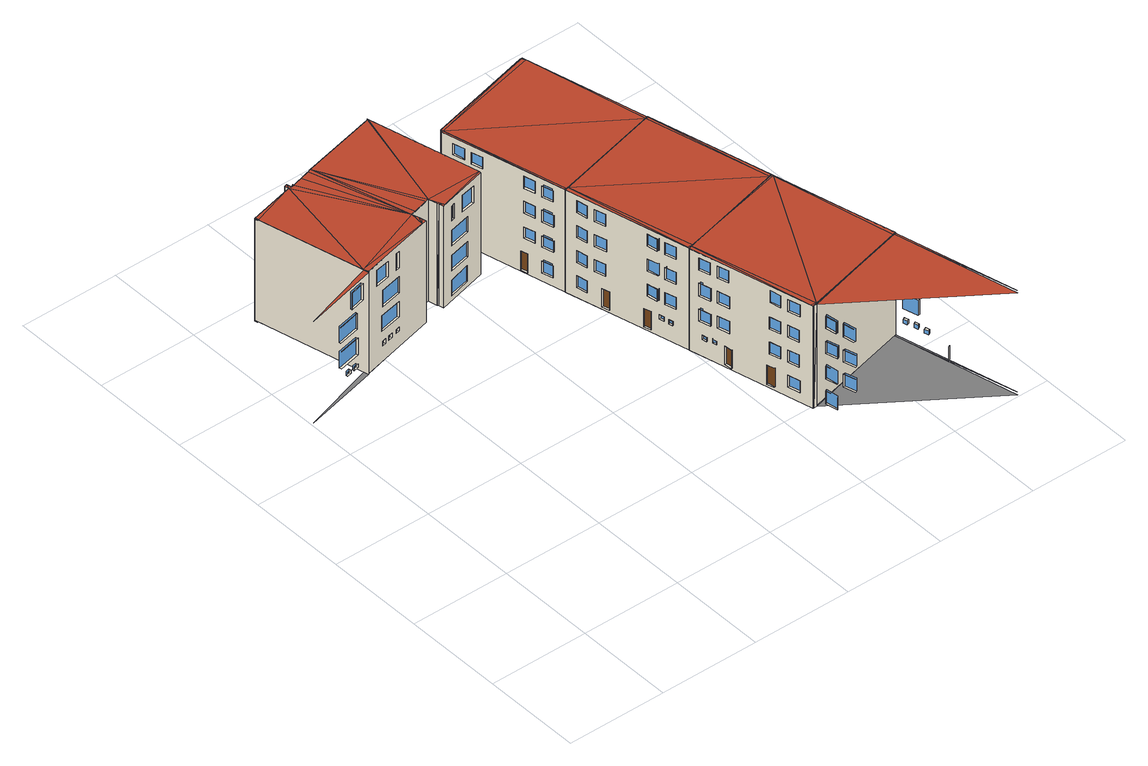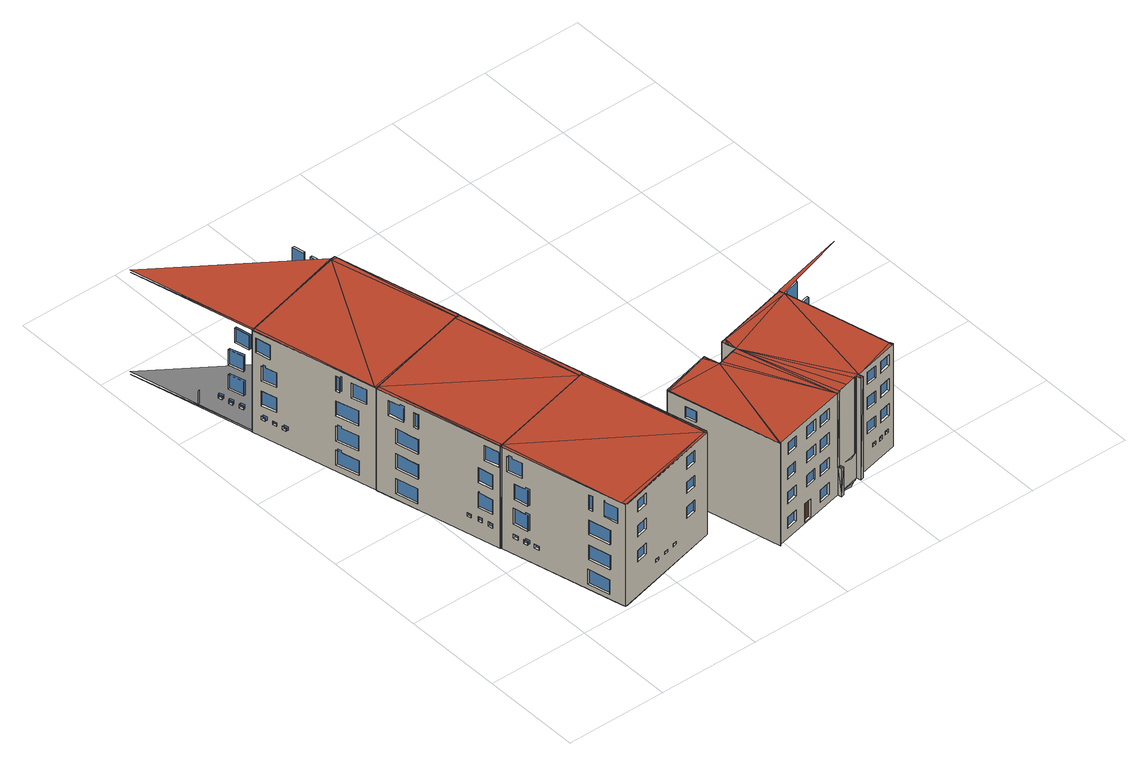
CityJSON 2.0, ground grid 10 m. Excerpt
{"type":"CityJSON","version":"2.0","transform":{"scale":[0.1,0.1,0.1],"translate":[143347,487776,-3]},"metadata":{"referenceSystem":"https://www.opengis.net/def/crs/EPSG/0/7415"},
"CityObjects":{
"building1":{"type":"Building","geometry":[{"type":"MultiSurface","lod":"2.2","boundaries":[[[0,1,2,3]],[[4,5,6,7]],[[5,2,1,6]],[[8,9,10,11]],[[12,13,14,15]],[[9,14,13,10]],[[16,17,18,19]],[[20,21,22,23]],[[17,22,21,18]],[[24,25,26]],[[27,28,29]],[[15,14,9,8]],[[30,31,32,33]],[[34,35,36,37]],[[38,39,35,34]],[[37,36,40,41]],[[39,40,36,35]],[[3,2,5,4]],[[42,43,31,30]],[[33,32,44,45]],[[43,44,32,31]],[[41,40,39,38]],[[23,22,17,16]],[[45,44,43,42]],[[46,24,26]],[[27,29,47]],[[48,46,49]],[[50,47,51]],[[52,53,24,29]],[[52,53,46,47]],[[53,54,55]],[[56,52,57]],[[58,59,53]],[[60,52,61]],[[62,63,64,65]],[[66,67,68,69]],[[70,71,72,73]],[[74,75,76,77]],[[78,79,80,81]],[[82,83,76,75]],[[84,82,75,74]],[[77,76,83,85]],[[85,83,82,84]],[[86,87,64,63]],[[88,86,63,62]],[[65,64,87,89]],[[90,91,68,67]],[[92,93,72,71]],[[94,90,67,66]],[[69,68,91,95]],[[96,92,71,70]],[[73,72,93,97]],[[98,99,100,101]],[[49,59,102]],[[103,61,50]],[[104,105,79,78]],[[81,80,106,107]],[[108,109,110,111]],[[105,106,80,79]],[[112,113,114,115]],[[116,117,118,119]],[[120,121,109,108]],[[111,110,122,123]],[[121,122,110,109]],[[58,102,59]],[[103,60,61]],[[124,125,118,117]],[[119,118,125,126]],[[127,124,117,116]],[[89,87,86,88]],[[95,91,90,94]],[[97,93,92,96]],[[123,122,121,120]],[[128,48,49]],[[50,51,129]],[[126,125,124,127]],[[107,106,105,104]],[[130,131,132,133]],[[103,102,53,52],[88,89,65,62],[134,135,136,137],[94,95,69,66],[138,139,140,141],[96,97,73,70],[142,143,144,145],[84,85,77,74],[127,126,119,116],[146,147,148,149]],[[137,150,151,136]],[[149,152,153,148]],[[141,154,155,140]],[[145,156,157,144]],[[158,159,131,130]],[[133,132,160,161]],[[162,163,99,98]],[[101,100,164,165]],[[159,160,132,131]],[[163,164,100,99]],[[115,114,166,167]],[[168,169,113,112]],[[169,166,114,113]],[[170,171,153,152]],[[148,153,171,147]],[[146,170,152,149]],[[161,160,159,158]],[[147,171,170,146]],[[172,173,151,150]],[[134,172,150,137]],[[136,151,173,135]],[[174,175,155,154]],[[138,174,154,141]],[[140,155,175,139]],[[176,177,157,156]],[[142,176,156,145]],[[144,157,177,143]],[[178,179,180,181]],[[182,183,184,185]],[[186,187,46,47],[104,107,81,78],[188,189,185,182],[168,167,115,112],[162,165,101,98],[120,123,111,108],[158,161,133,130],[190,191,181,178]],[[190,192,179,178]],[[181,180,193,191]],[[192,193,180,179]],[[185,184,194,189]],[[188,195,183,182]],[[195,194,184,183]],[[135,173,172,134]],[[139,175,174,138]],[[165,164,163,162]],[[143,177,176,142]],[[191,193,192,190]],[[189,194,195,188]],[[167,166,169,168]],[[49,102,196]],[[103,50,197]],[[128,49,196]],[[129,197,50]],[[102,103,198]],[[102,198,199]],[[200,198,103]],[[102,199,201]],[[199,198,201]],[[102,201,202]],[[200,103,203]],[[198,200,201]],[[200,201,202,203]],[[204,203,205]],[[206,205,207]],[[206,204,205]],[[207,208,206]],[[102,202,196]],[[207,209,208]],[[197,205,103]],[[202,210,211]],[[209,212,208]],[[210,213,211]],[[203,202,214,215]],[[216,205,197]],[[213,217,211]],[[202,211,214]],[[218,212,209]],[[202,214,196]],[[219,216,215]],[[216,197,215]],[[129,186,220]],[[221,187,128]],[[220,222,129]],[[223,128,196]],[[197,129,222]],[[221,128,223]],[[214,215,224]],[[214,224,225]],[[224,226,225]],[[197,196,187,186]],[[224,215,227]],[[214,225,228]],[[226,224,227]],[[225,226,229]],[[214,228,196]],[[215,197,230]],[[215,230,227]],[[228,225,229]],[[226,227,231]],[[226,231,229]],[[227,230,228]],[[229,227,228]],[[229,231,227]],[[197,232,230]],[[228,233,196]],[[234,233,228]],[[232,235,230]],[[197,196,236,237]],[[238,239,240,241]],[[242,243,244,245]],[[246,247,248,249]],[[250,251,252,253]],[[234,228,236]],[[235,237,230]],[[254,255,240,239]],[[241,240,255,256]],[[257,254,239,238]],[[258,259,244,243]],[[260,258,243,242]],[[245,244,259,261]],[[262,263,248,247]],[[264,265,252,251]],[[266,262,247,246]],[[249,248,263,267]],[[268,264,251,250]],[[253,252,265,269]],[[270,271,272]],[[237,236,272,271]],[[270,273,274,275]],[[273,270,272]],[[236,276,272]],[[271,277,237]],[[270,277,271]],[[272,276,273]],[[276,274,273]],[[270,275,277]],[[256,255,254,257]],[[261,259,258,260]],[[267,263,262,266]],[[269,265,264,268]],[[278,279,280,281]],[[282,283,284,285]],[[286,287,288,289]],[[290,291,292,293]],[[294,295,296,297]],[[298,299,300,301]],[[302,303,304,305]],[[228,306,236]],[[230,237,307]],[[308,309,299,298]],[[301,300,310,311]],[[309,310,300,299]],[[312,313,280,279]],[[314,312,279,278]],[[281,280,313,315]],[[311,310,309,308]],[[316,317,284,283]],[[285,284,317,318]],[[319,316,283,282]],[[320,321,288,287]],[[322,320,287,286]],[[289,288,321,323]],[[324,325,326,327]],[[307,306,228,230],[257,256,241,238],[319,318,285,282],[328,329,330,331],[266,267,249,246],[314,315,281,278],[332,333,334,335],[336,337,338,339],[322,323,289,286],[268,269,253,250],[260,261,245,242],[340,341,342,343],[344,345,327,324]],[[236,346,276]],[[237,277,347]],[[348,349,326,325]],[[344,348,325,324]],[[327,326,349,345]],[[315,313,312,314]],[[318,317,316,319]],[[323,321,320,322]],[[293,292,350,351]],[[297,296,352,353]],[[354,355,291,290]],[[356,357,295,294]],[[355,350,292,291]],[[357,352,296,295]],[[305,304,358,359]],[[360,361,303,302]],[[361,358,304,303]],[[345,349,348,344]],[[362,363,274,275],[308,311,301,298],[364,365,366,367],[354,351,293,290],[356,353,297,294],[360,359,305,302]],[[367,368,369,366]],[[351,350,355,354]],[[353,352,357,356]],[[366,369,370,365]],[[364,371,368,367]],[[371,370,369,368]],[[359,358,361,360]],[[346,363,276]],[[277,362,347]],[[331,372,373,330]],[[343,374,375,342]],[[339,376,377,338]],[[335,378,379,334]],[[236,380,346]],[[237,347,381]],[[237,381,307]],[[236,306,380]],[[382,383,373,372]],[[328,382,372,331]],[[330,373,383,329]],[[365,370,371,364]],[[384,385,375,374]],[[340,384,374,343]],[[342,375,385,341]],[[386,387,377,376]],[[338,377,387,337]],[[336,386,376,339]],[[388,389,379,378]],[[334,379,389,333]],[[332,388,378,335]],[[329,383,382,328]],[[341,385,384,340]],[[337,387,386,336]],[[333,389,388,332]],[[390,391,392,393]],[[394,395,396,397]],[[398,399,400,401]],[[402,403,404,405]],[[406,391,390,407]],[[408,395,394,409]],[[410,399,398,411]],[[412,403,402,413]],[[407,390,393,414]],[[415,392,391,406]],[[409,394,397,416]],[[417,396,395,408]],[[411,398,401,418]],[[419,400,399,410]],[[413,402,405,420]],[[421,404,403,412]],[[414,393,392,415]],[[416,397,396,417]],[[418,401,400,419]],[[420,405,404,421]],[[362,363,422,423],[409,408,417,416],[411,410,419,418],[413,412,421,420],[407,406,415,414]],[[306,307,422]],[[306,422,380]],[[307,381,423]],[[307,423,422]],[[424,425,426]],[[424,427,425]],[[426,428,424]],[[425,427,429]],[[430,431,432,433]],[[434,435,436,437]],[[438,439,440,441]],[[442,443,444,445]],[[429,427,424]],[[433,432,446,447]],[[448,449,431,430]],[[437,436,450,451]],[[452,453,435,434]],[[441,440,454,455]],[[456,457,439,438]],[[445,444,458,459]],[[460,461,443,442]],[[462,426,463]],[[464,465,425]],[[447,446,449,448]],[[451,450,453,452]],[[466,428,426]],[[425,429,467]],[[468,469,470,471]],[[472,473,474,475]],[[455,454,457,456]],[[459,458,461,460]],[[476,477,478,479]],[[480,481,482,483]],[[484,485,486,487]],[[488,489,490,491]],[[492,493,494,495]],[[496,497,498,499]],[[500,501,502,503]],[[471,470,473,472]],[[479,478,481,480]],[[487,486,489,488]],[[428,429,424]],[[495,494,504,505]],[[506,507,493,492]],[[499,498,508,509]],[[510,511,497,496]],[[503,502,512,513]],[[514,515,501,500]],[[432,431,449,446]],[[436,435,453,450]],[[440,439,457,454]],[[444,443,461,458]],[[516,517,518,519]],[[520,521,522,523]],[[519,518,524,525]],[[526,527,517,516]],[[528,529,530,531]],[[532,533,534,535]],[[536,537,538,539]],[[425,426,540,541],[542,543,544,545],[546,547,548,549],[550,551,552,553],[554,555,556,557],[558,559,560,561],[562,563,564,565],[433,430,448,447],[499,496,510,509],[441,438,456,455],[503,500,514,513],[445,442,460,459],[495,492,506,505],[437,434,452,451],[566,567,568,569],[570,571,572,573],[574,575,576,577],[519,516,526,525]],[[505,504,507,506]],[[509,508,511,510]],[[513,512,515,514]],[[469,474,473,470]],[[477,482,481,478]],[[485,490,489,486]],[[525,524,527,526]],[[578,579,521,520]],[[523,522,580,581]],[[582,583,529,528]],[[531,530,584,585]],[[586,587,533,532]],[[535,534,588,589]],[[590,591,537,536]],[[539,538,592,593]],[[494,493,507,504]],[[498,497,511,508]],[[502,501,515,512]],[[581,580,579,578]],[[585,584,583,582]],[[589,588,587,586]],[[593,592,591,590]],[[518,517,527,524]],[[522,521,579,580]],[[530,529,583,584]],[[534,533,587,588]],[[538,537,591,592]],[[575,594,595,574]],[[596,462,463]],[[464,597,465]],[[555,598,599,554]],[[563,600,601,562]],[[547,602,603,546]],[[574,595,604,577]],[[576,605,594,575]],[[463,606,596]],[[465,597,607]],[[577,604,605,576]],[[554,599,608,557]],[[556,609,598,555]],[[562,601,610,565]],[[564,611,600,563]],[[546,603,612,549]],[[548,613,602,547]],[[557,608,609,556]],[[565,610,611,564]],[[549,612,613,548]],[[571,614,615,570]],[[570,615,616,573]],[[572,617,614,571]],[[573,616,617,572]],[[559,618,619,558]],[[551,620,621,550]],[[543,622,623,542]],[[595,594,605,604]],[[567,624,625,566]],[[558,619,626,561]],[[560,627,618,559]],[[550,621,628,553]],[[552,629,620,551]],[[599,598,609,608]],[[542,623,630,545]],[[544,631,622,543]],[[566,625,632,569]],[[568,633,624,567]],[[601,600,611,610]],[[603,602,613,612]],[[569,632,633,568]],[[561,626,627,560]],[[553,628,629,552]],[[545,630,631,544]],[[615,614,617,616]],[[606,540,596]],[[597,541,607]],[[619,618,627,626]],[[621,620,629,628]],[[623,622,631,630]],[[625,624,633,632]],[[634,635,636,637]],[[638,639,640,641]],[[642,643,644,645]],[[646,647,648,649]],[[650,541,651]],[[652,540,653]],[[654,655,647,646]],[[649,648,656,657]],[[637,636,658,659]],[[660,661,635,634]],[[641,640,662,663]],[[645,644,664,665]],[[666,667,639,638]],[[668,669,643,642]],[[657,656,655,654]],[[659,658,661,660]],[[663,662,667,666]],[[665,664,669,668]],[[670,671,672,673]],[[673,672,674,675]],[[676,677,671,670]],[[675,674,677,676]],[[678,679,680,681]],[[682,683,684,685]],[[686,687,688,689]],[[681,680,690,691]],[[692,693,679,678]],[[685,684,694,695]],[[696,697,683,682]],[[689,688,698,699]],[[700,701,687,686]],[[648,647,655,656]],[[636,635,661,658]],[[640,639,667,662]],[[644,643,669,664]],[[702,703,704,705]],[[705,704,706,707]],[[708,709,703,702]],[[691,690,693,692]],[[695,694,697,696]],[[699,698,701,700]],[[541,540,710,711],[712,713,714,715],[716,717,718,719],[720,721,722,723],[724,725,726,727],[728,729,730,731],[732,733,734,735],[736,737,738,739],[685,682,696,695],[641,638,666,663],[681,678,692,691],[637,634,660,659],[645,642,668,665],[689,686,700,699],[673,670,676,675],[649,646,654,657],[705,702,708,707],[740,741,742,743]],[[707,706,709,708]],[[672,671,677,674]],[[680,679,693,690]],[[684,683,697,694]],[[688,687,701,698]],[[704,703,709,706]],[[741,744,745,740]],[[725,746,747,724]],[[717,748,749,716]],[[733,750,751,732]],[[752,652,653]],[[651,753,650]],[[740,745,754,743]],[[742,755,744,741]],[[743,754,755,742]],[[726,756,746,725]],[[724,747,757,727]],[[716,749,758,719]],[[732,751,759,735]],[[718,760,748,717]],[[734,761,750,733]],[[752,653,762]],[[753,763,650]],[[727,757,756,726]],[[719,758,760,718]],[[735,759,761,734]],[[737,764,765,736]],[[721,766,767,720]],[[729,768,769,728]],[[713,770,771,712]],[[745,744,755,754]],[[736,765,772,739]],[[738,773,764,737]],[[720,767,774,723]],[[722,775,766,721]],[[728,769,776,731]],[[730,777,768,729]],[[712,771,778,715]],[[714,779,770,713]],[[747,746,756,757]],[[749,748,760,758]],[[751,750,761,759]],[[739,772,773,738]],[[723,774,775,722]],[[731,776,777,730]],[[715,778,779,714]],[[780,710,781]],[[711,782,783]],[[765,764,773,772]],[[767,766,775,774]],[[769,768,777,776]],[[771,770,779,778]],[[710,752,762]],[[753,711,763]],[[784,785,786,787]],[[788,789,790,791]],[[792,793,794,795]],[[796,797,798,799]],[[787,786,800,801]],[[802,803,785,784]],[[791,790,804,805]],[[806,807,789,788]],[[795,794,808,809]],[[810,811,793,792]],[[799,798,812,813]],[[814,815,797,796]],[[801,800,803,802]],[[805,804,807,806]],[[809,808,811,810]],[[813,812,815,814]],[[816,817,818,819]],[[820,821,822,823]],[[824,825,826,827]],[[819,818,828,829]],[[823,822,830,831]],[[832,833,817,816]],[[834,835,821,820]],[[786,785,803,800]],[[790,789,807,804]],[[836,837,825,824]],[[827,826,838,839]],[[794,793,811,808]],[[798,797,815,812]],[[840,841,842,843]],[[843,842,844,845]],[[846,847,841,840]],[[829,828,833,832]],[[831,830,835,834]],[[839,838,837,836]],[[711,710,848,849],[850,851,852,853],[854,855,856,857],[827,824,836,839],[795,792,810,809],[819,816,832,829],[787,784,802,801],[823,820,834,831],[791,788,806,805],[799,796,814,813],[843,840,846,845]],[[845,844,847,846]],[[858,780,781]],[[783,782,859]],[[818,817,833,828]],[[822,821,835,830]],[[826,825,837,838]],[[842,841,847,844]],[[858,781,848]],[[849,783,859]],[[855,860,861,854]],[[856,862,860,855]],[[854,861,863,857]],[[857,863,862,856]],[[851,864,865,850]],[[850,865,866,853]],[[852,867,864,851]],[[861,860,862,863]],[[853,866,867,852]],[[848,849,859]],[[865,864,867,866]],[[848,859,858]],[[859,868,869]],[[858,859,869]],[[870,871,872,873]],[[874,875,876,877]],[[878,879,880,881]],[[467,429,882]],[[466,883,428]],[[884,885,872,871]],[[886,884,871,870]],[[873,872,885,887]],[[888,889,876,875]],[[890,888,875,874]],[[877,876,889,891]],[[892,893,880,879]],[[894,892,879,878]],[[881,880,893,895]],[[596,896,462]],[[464,897,597]],[[752,898,652]],[[651,899,753]],[[887,885,884,886]],[[891,889,888,890]],[[895,893,892,894]],[[900,780,858]],[[782,901,859]],[[425,426,902,903]],[[904,868,859]],[[858,869,905]],[[541,540,906,907]],[[908,909,910,911]],[[912,913,910,909]],[[911,910,913,914]],[[915,912,909,908]],[[914,913,912,915]],[[711,710,916,917]],[[428,883,918]],[[429,919,882]],[[920,921,922,923]],[[924,925,869,868],[886,887,873,870],[890,891,877,874],[894,895,881,878],[926,927,928,929],[930,931,932,933],[934,935,936,937],[915,914,911,908],[938,939,923,920],[940,941,942,943]],[[944,945,922,921]],[[938,944,921,920]],[[923,922,945,939]],[[462,896,946]],[[947,897,464]],[[939,945,944,938]],[[898,896,596]],[[597,897,899]],[[752,900,898]],[[753,899,901]],[[943,948,949,942]],[[950,951,949,948]],[[940,950,948,943]],[[942,949,951,941]],[[941,951,950,940]],[[900,858,952]],[[859,901,953]],[[952,858,905]],[[904,859,953]],[[929,954,955,928]],[[933,956,957,932]],[[937,958,959,936]],[[960,961,962,963]],[[964,965,966,967]],[[968,969,955,954]],[[970,971,957,956]],[[972,973,959,958]],[[926,968,954,929]],[[930,970,956,933]],[[934,972,958,937]],[[928,955,969,927]],[[932,957,971,931]],[[936,959,973,935]],[[974,975,976,977]],[[883,978,979]],[[882,980,981]],[[982,983,984,985]],[[986,987,988,989]],[[990,965,964,991]],[[991,964,967,992]],[[993,966,965,990]],[[992,967,966,993]],[[994,995,996,997]],[[998,999,1000,1001]],[[1002,983,982,1003]],[[1004,987,986,1005]],[[1006,975,974,1007]],[[1007,974,977,1008]],[[1009,976,975,1006]],[[1008,977,976,1009]],[[1010,999,998,1011]],[[1003,982,985,1012]],[[1013,984,983,1002]],[[1014,988,987,1004]],[[1005,986,989,1015]],[[1016,995,994,1017]],[[1017,994,997,1018]],[[1019,996,995,1016]],[[1011,998,1001,1020]],[[1021,1000,999,1010]],[[1012,985,984,1013]],[[1018,997,996,1019]],[[1015,989,988,1014]],[[1022,1023,1024,1025]],[[1026,1027,1028,1029]],[[1020,1001,1000,1021]],[[1030,1031,1032,1033]],[[1034,1035,1036,1037]],[[1038,902,946]],[[903,1039,947]],[[1040,1023,1022,1041]],[[1042,1043,1044,1045]],[[902,978,883]],[[882,981,903]],[[1046,1031,1030,1047]],[[1048,1035,1034,1049]],[[1050,1027,1026,1051]],[[1052,1024,1023,1040]],[[1041,1022,1025,1053]],[[1051,1026,1029,1054]],[[1055,1028,1027,1050]],[[1054,1029,1028,1055]],[[1056,1057,1058,1059]],[[1047,1030,1033,1060]],[[1061,1032,1031,1046]],[[1049,1034,1037,1062]],[[1063,1036,1035,1048]],[[1053,1025,1024,1052]],[[1064,1043,1042,1065]],[[1066,1044,1043,1064]],[[1065,1042,1045,1067]],[[1060,1033,1032,1061]],[[1067,1045,1044,1066]],[[1062,1037,1036,1063]],[[1068,1057,1056,1069]],[[1069,1056,1059,1070]],[[1071,1058,1057,1068]],[[1070,1059,1058,1071]],[[946,896,1038]],[[1039,897,947]],[[1072,1073,1074,1075]],[[927,969,968,926]],[[931,971,970,930]],[[935,973,972,934]],[[1076,1077,1078,1079]],[[1080,1081,1082,1083]],[[1084,1085,1086,1087]],[[903,902,906,907],[1088,1089,1090,1091],[1047,1046,1061,1060],[1049,1048,1063,1062],[1041,1040,1052,1053],[1092,1093,1094,1095],[1096,1097,1098,1099],[1100,1101,1102,1103],[1104,1105,1106,1107],[1069,1068,1071,1070],[1065,1064,1066,1067],[1051,1050,1055,1054]],[[1093,1073,1072,1092]],[[1097,1077,1076,1096]],[[1101,1081,1080,1100]],[[1105,1085,1084,1104]],[[1092,1072,1075,1095]],[[1094,1074,1073,1093]],[[1108,1109,1110,1111]],[[1095,1075,1074,1094]],[[1096,1076,1079,1099]],[[1098,1078,1077,1097]],[[1102,1082,1081,1101]],[[1100,1080,1083,1103]],[[1104,1084,1087,1107]],[[1106,1086,1085,1105]],[[1089,1109,1108,1088]],[[1099,1079,1078,1098]],[[1103,1083,1082,1102]],[[1088,1108,1111,1091]],[[1090,1110,1109,1089]],[[1107,1087,1086,1106]],[[1091,1111,1110,1090]],[[898,906,896]],[[897,907,899]],[[1112,1113,1114,1115]],[[906,898,1116]],[[899,907,1117]],[[1118,1119,1120,1121]],[[1122,1123,1124,1125]],[[1126,1113,1112,1127]],[[1128,1129,1130,1131]],[[1132,1119,1118,1133]],[[1134,1123,1122,1135]],[[1136,1114,1113,1126]],[[1127,1112,1115,1137]],[[1138,1129,1128,1139]],[[1140,1141,1142,1143]],[[1137,1115,1114,1136]],[[1144,1120,1119,1132]],[[1133,1118,1121,1145]],[[1146,1124,1123,1134]],[[1135,1122,1125,1147]],[[1139,1128,1131,1148]],[[1149,1130,1129,1138]],[[1150,1141,1140,1151]],[[898,1152,1116]],[[899,1117,1153]],[[1151,1140,1143,1154]],[[1155,1142,1141,1150]],[[1145,1121,1120,1144]],[[1154,1143,1142,1155]],[[1147,1125,1124,1146]],[[1148,1131,1130,1149]],[[898,900,1152]],[[901,899,1153]],[[1156,1157,1158,1159]],[[907,906,916,917],[1160,1161,1162,1163],[1164,1165,1166,1167],[1168,1169,1170,1171],[1127,1126,1136,1137],[1172,1173,1174,1175],[1176,1177,1178,1179],[1180,1181,1182,1183],[1151,1150,1155,1154],[1135,1134,1146,1147],[1139,1138,1149,1148],[1133,1132,1144,1145]],[[1184,1185,1186,1187]],[[1188,1189,1190,1191]],[[1192,1193,1194,1195]],[[1181,1157,1156,1180]],[[1180,1156,1159,1183]],[[1182,1158,1157,1181]],[[1183,1159,1158,1182]],[[1196,1197,1198,1199]],[[1200,1201,1202,1203]],[[1169,1189,1188,1168]],[[1177,1185,1184,1176]],[[1165,1193,1192,1164]],[[1176,1184,1187,1179]],[[1178,1186,1185,1177]],[[1204,1205,1206,1207]],[[1179,1187,1186,1178]],[[1208,1209,1210,1211]],[[1161,1201,1200,1160]],[[1168,1188,1191,1171]],[[1170,1190,1189,1169]],[[1164,1192,1195,1167]],[[1166,1194,1193,1165]],[[1212,1213,1214,1215]],[[1216,1217,1218,1219]],[[1173,1197,1196,1172]],[[1172,1196,1199,1175]],[[1174,1198,1197,1173]],[[1162,1202,1201,1161]],[[1160,1200,1203,1163]],[[1171,1191,1190,1170]],[[1175,1199,1198,1174]],[[1167,1195,1194,1166]],[[1220,1205,1204,1221]],[[1222,1223,1224,1225]],[[1226,916,900]],[[901,917,1227]],[[1153,917,901]],[[900,916,1152]],[[1228,1209,1208,1229]],[[1230,1213,1212,1231]],[[1163,1203,1202,1162]],[[1232,1217,1216,1233]],[[1221,1204,1207,1234]],[[1235,1206,1205,1220]],[[1229,1208,1211,1236]],[[1237,1210,1209,1228]],[[1236,1211,1210,1237]],[[1238,1239,1240,1241]],[[1242,1214,1213,1230]],[[1231,1212,1215,1243]],[[1244,1218,1217,1232]],[[1233,1216,1219,1245]],[[1234,1207,1206,1235]],[[1246,1223,1222,1247]],[[1226,1227,917]],[[1247,1222,1225,1248]],[[1249,1224,1223,1246]],[[1243,1215,1214,1242]],[[1248,1225,1224,1249]],[[1245,1219,1218,1244]],[[1226,917,916]],[[1250,1239,1238,1251]],[[1251,1238,1241,1252]],[[1253,1240,1239,1250]],[[1252,1241,1240,1253]],[[900,952,1226]],[[953,901,1227]],[[1254,1255,1256,1257]],[[1258,1259,1260,1261]],[[1262,1263,1264,1265]],[[1266,1267,1268,1269]],[[1227,1226,925,924],[1270,1271,1272,1273],[1221,1220,1235,1234],[1233,1232,1244,1245],[1274,1275,1276,1277],[1278,1279,1280,1281],[1282,1283,1284,1285],[1286,1287,1288,1289],[1231,1230,1242,1243],[1229,1228,1237,1236],[1247,1246,1249,1248],[1251,1250,1253,1252]],[[1287,1259,1258,1286]],[[1275,1255,1254,1274]],[[1283,1263,1262,1282]],[[1279,1267,1266,1278]],[[1274,1254,1257,1277]],[[1276,1256,1255,1275]],[[1290,1291,1292,1293]],[[1277,1257,1256,1276]],[[1286,1258,1261,1289]],[[1288,1260,1259,1287]],[[1282,1262,1265,1285]],[[1284,1264,1263,1283]],[[1278,1266,1269,1281]],[[1280,1268,1267,1279]],[[1271,1291,1290,1270]],[[1289,1261,1260,1288]],[[1285,1265,1264,1284]],[[1281,1269,1268,1280]],[[1270,1290,1293,1273]],[[1272,1292,1291,1271]],[[1273,1293,1292,1272]],[[905,925,952]],[[924,904,953]]],"semantics":{"surfaces":[{"type":"WallSurface","on_footprint_edge":true},{"type":"Window"},{"type":"GroundSurface"},{"type":"RoofSurface"},{"type":"Door"}],"values":[0,0,1,0,0,1,0,0,1,2,3,0,0,0,0,0,1,0,0,0,1,0,0,0,2,3,2,3,0,0,2,3,2,3,0,0,0,0,0,1,0,0,0,1,0,0,1,1,0,0,0,0,0,2,3,0,0,0,1,0,0,0,0,1,2,3,1,0,0,0,0,0,0,2,3,0,0,0,0,0,0,0,0,0,0,0,0,1,1,0,0,1,1,0,0,0,0,1,0,0,1,0,0,1,0,0,0,0,0,0,0,1,0,0,1,0,0,0,0,0,0,0,2,3,2,3,0,0,3,2,0,2,3,0,0,3,0,0,2,2,2,3,2,2,2,0,3,2,2,2,2,3,3,3,2,3,2,3,2,2,0,0,0,0,2,2,0,2,3,0,2,2,0,2,0,0,3,2,2,3,0,0,0,0,0,2,3,1,0,0,1,0,0,1,1,0,0,0,0,0,0,0,0,2,3,3,2,2,3,0,0,0,0,0,0,0,0,0,0,0,2,3,0,0,1,1,0,0,0,1,0,0,1,0,0,0,0,2,3,4,0,0,0,0,0,0,0,0,0,1,1,0,0,1,0,0,0,0,0,0,0,1,0,2,3,0,0,0,0,2,3,3,2,1,0,0,0,1,0,0,1,0,0,1,0,0,0,0,0,0,1,1,1,1,0,0,0,0,0,0,0,0,0,0,0,0,0,0,0,0,0,0,2,3,0,0,0,2,3,0,0,0,0,0,0,0,0,0,0,0,0,0,2,3,0,0,2,3,0,0,0,0,0,0,0,0,0,0,0,0,0,0,0,0,0,0,0,0,0,1,1,1,1,0,0,0,0,0,0,0,0,0,0,0,1,1,1,0,0,0,0,0,0,0,0,0,1,1,1,0,0,0,0,4,1,1,1,1,0,2,3,0,0,0,0,0,2,3,0,0,0,0,0,0,0,0,0,0,0,0,0,0,0,0,0,4,0,0,0,0,0,1,0,0,0,0,1,1,0,0,0,0,1,2,3,1,1,1,1,0,0,0,0,3,2,0,0,0,0,0,0,0,0,0,0,0,0,0,0,0,0,0,0,0,0,0,0,0,0,0,1,1,1,1,0,0,0,0,0,0,0,0,1,1,1,1,4,0,0,0,0,2,3,0,0,0,0,0,0,0,0,0,2,3,0,0,0,0,0,0,0,4,0,0,0,0,0,0,0,0,1,1,1,0,0,0,0,2,3,1,1,1,1,2,3,0,0,0,0,0,0,0,0,0,0,0,0,0,0,0,0,0,0,0,0,0,0,0,1,1,0,0,1,1,0,0,0,0,0,0,0,0,2,3,1,1,1,4,2,3,0,0,0,0,0,0,0,1,0,0,1,0,0,0,0,0,0,3,2,1,0,0,1,0,0,1,0,0,2,3,2,3,0,0,0,2,3,0,3,2,0,0,1,0,0,0,0,2,3,0,0,1,0,0,2,3,0,2,3,2,3,0,1,0,0,0,2,3,2,3,0,0,0,0,1,1,1,1,0,0,0,0,0,0,1,2,3,1,1,0,0,0,0,1,1,0,0,0,0,0,0,0,0,0,0,0,0,0,0,0,0,0,0,0,1,1,0,1,1,2,3,0,1,2,3,0,0,0,0,0,0,0,0,1,0,0,0,0,0,0,0,0,0,0,0,0,0,0,0,2,3,1,0,0,0,1,1,1,0,0,0,0,0,0,0,1,0,0,0,0,0,0,0,0,0,0,0,0,0,0,2,3,1,2,3,1,1,0,1,0,0,0,0,0,1,0,0,0,0,0,0,0,0,2,3,0,0,0,0,0,0,2,3,1,0,1,1,1,0,0,0,0,1,1,0,0,0,0,0,1,0,1,0,0,0,0,0,1,1,0,0,0,0,0,0,0,0,0,1,2,3,3,2,0,0,0,0,0,0,0,0,0,1,0,0,0,0,0,0,0,0,0,0,0,0,0,0,0,0,0,2,3,1,1,1,1,0,0,0,0,0,0,0,1,0,0,0,0,0,0,0,0,0,0,0,0,0,0,2,3]}}]}
},
"vertices":[
[40,359,66],[40,361,66],[62,366,66],[62,364,66],[62,364,83],[62,366,83],[40,361,83],[40,359,83],[54,362,28],[53,364,28],[49,363,28],[49,361,28],[49,361,24],[49,363,24],[53,364,24],[54,362,24],[63,364,56],[62,366,56],[40,361,56],[41,359,56],[41,359,38],[40,361,38],[62,366,38],[63,364,38],[78,368,6],[3,350,6],[77,373,6],[77,373,116],[3,350,116],[78,368,116],[55,362,110],[55,364,110],[55,364,92],[55,362,92],[58,363,28],[58,365,28],[58,365,24],[58,363,24],[63,364,28],[62,366,28],[62,366,24],[63,364,24],[70,366,110],[69,368,110],[69,368,92],[70,366,92],[78,369,6],[78,369,116],[79,369,6],[77,374,6],[77,374,116],[79,369,116],[51,482,116],[51,482,6],[51,478,6],[50,481,6],[51,478,116],[50,481,116],[52,482,6],[52,478,6],[52,482,116],[52,478,116],[56,483,109],[57,481,109],[57,481,97],[56,483,97],[56,483,83],[57,481,83],[57,481,70],[56,483,70],[56,483,56],[57,481,56],[57,481,43],[56,483,43],[57,483,29],[57,481,29],[57,481,25],[57,483,25],[90,372,109],[90,374,109],[90,374,92],[90,372,92],[61,482,29],[61,482,25],[61,484,29],[61,484,25],[68,484,109],[68,484,97],[68,486,109],[68,486,97],[69,484,83],[69,484,70],[69,484,56],[69,484,43],[68,486,83],[68,486,70],[68,486,56],[68,486,43],[97,374,55],[97,376,55],[97,376,38],[97,374,38],[97,493,6],[97,493,116],[105,375,109],[104,377,109],[104,377,92],[105,375,92],[98,374,27],[97,376,27],[97,376,22],[98,374,22],[98,374,82],[97,376,82],[97,376,64],[98,374,64],[66,486,29],[66,484,29],[66,484,25],[66,486,25],[102,375,27],[101,377,27],[101,377,22],[102,375,22],[70,485,29],[70,485,25],[70,487,25],[70,487,29],[152,387,6],[152,387,116],[106,376,27],[106,378,27],[106,378,22],[106,376,22],[86,490,110],[86,490,97],[75,488,97],[75,488,110],[86,490,83],[86,490,70],[75,488,70],[75,488,83],[86,490,56],[86,490,44],[75,488,44],[75,488,56],[79,489,29],[79,489,25],[75,488,25],[75,488,29],[75,486,110],[75,486,97],[75,486,29],[75,486,25],[75,486,83],[75,486,70],[75,486,56],[75,486,44],[111,377,27],[110,379,27],[110,379,22],[111,377,22],[120,379,55],[119,381,55],[119,381,38],[120,379,38],[120,381,64],[120,379,64],[120,379,82],[120,381,82],[79,487,29],[79,487,25],[87,488,110],[87,488,97],[87,488,83],[87,488,70],[87,489,56],[87,489,44],[116,378,27],[115,380,27],[115,380,23],[116,378,23],[116,378,109],[116,380,109],[116,380,91],[116,378,91],[157,388,116],[157,388,6],[120,379,109],[120,379,91],[120,379,27],[120,379,23],[119,381,27],[119,381,23],[119,381,91],[119,381,109],[153,402,6],[153,402,116],[96,497,116],[96,497,6],[99,498,116],[99,498,6],[100,493,6],[100,493,116],[103,495,116],[103,493,116],[103,495,35],[103,493,35],[106,496,35],[113,496,35],[103,495,6],[122,499,6],[111,499,36],[106,496,6],[123,499,6],[123,499,116],[113,496,116],[111,499,6],[122,499,36],[122,499,116],[156,392,116],[156,392,6],[155,395,116],[155,395,6],[123,499,36],[122,503,6],[122,503,36],[126,500,36],[126,500,6],[125,504,6],[126,500,116],[125,504,36],[158,403,116],[158,403,6],[173,407,6],[173,407,116],[176,408,6],[176,408,116],[138,503,108],[139,501,108],[139,501,96],[138,503,96],[138,503,28],[139,501,28],[139,501,15],[138,503,15],[138,503,82],[139,501,82],[139,501,69],[138,503,69],[138,503,55],[139,501,55],[139,501,43],[138,503,43],[150,504,108],[150,504,96],[150,506,96],[150,506,108],[150,504,28],[150,504,15],[150,506,28],[150,506,15],[150,504,82],[150,504,69],[150,504,55],[150,504,43],[150,506,82],[150,506,69],[150,506,55],[150,506,43],[179,398,116],[178,399,116],[178,399,6],[179,398,6],[180,393,6],[180,393,116],[182,394,6],[182,394,116],[156,507,82],[157,505,82],[157,505,70],[156,507,70],[156,507,109],[157,505,109],[157,505,96],[156,507,96],[157,507,56],[157,505,56],[157,505,44],[157,507,44],[191,396,82],[190,398,82],[190,398,65],[191,396,65],[191,396,55],[190,398,55],[190,398,38],[191,396,38],[191,396,108],[191,398,108],[191,398,92],[191,396,92],[191,396,28],[191,398,28],[191,398,11],[191,396,11],[203,518,6],[203,518,116],[195,397,108],[195,399,108],[195,399,92],[195,397,92],[168,508,82],[168,508,70],[168,510,82],[168,510,70],[168,508,109],[168,508,96],[168,510,96],[168,510,109],[168,508,56],[168,508,44],[168,510,56],[168,510,44],[163,509,28],[164,507,28],[164,507,8],[163,509,8],[193,516,109],[193,516,97],[182,513,97],[182,513,109],[194,516,82],[194,516,70],[183,513,70],[183,513,82],[194,516,56],[194,516,44],[182,513,44],[182,513,56],[194,516,29],[194,516,17],[182,513,17],[182,513,29],[171,511,28],[171,511,8],[231,408,6],[231,408,116],[172,509,28],[172,509,8],[213,403,65],[213,401,65],[213,403,38],[213,401,38],[213,401,82],[213,403,82],[213,401,55],[213,403,55],[213,403,11],[213,402,11],[213,402,28],[213,403,28],[231,406,116],[231,406,6],[221,403,109],[221,403,91],[206,400,91],[206,400,109],[205,402,109],[205,402,91],[220,405,91],[220,405,109],[182,511,109],[182,511,97],[183,511,29],[183,511,17],[183,511,56],[183,511,44],[183,511,82],[183,511,70],[204,518,6],[204,518,116],[194,514,109],[194,514,97],[194,514,29],[194,514,17],[194,514,56],[194,514,44],[194,514,82],[194,514,70],[225,423,27],[225,423,15],[222,434,15],[222,434,27],[225,423,108],[225,423,96],[222,435,96],[222,435,108],[225,423,81],[225,423,69],[222,435,69],[222,435,81],[225,423,54],[225,423,42],[222,435,42],[222,435,54],[227,423,15],[227,423,27],[227,424,96],[227,424,108],[227,424,69],[227,424,81],[227,424,42],[227,424,54],[224,435,27],[224,435,15],[224,435,108],[224,435,96],[224,435,81],[224,435,69],[224,435,54],[224,435,42],[204,519,6],[204,519,116],[331,98,6],[330,98,116],[330,98,6],[331,98,116],[334,98,6],[334,98,116],[327,111,16],[329,112,16],[329,112,29],[327,111,29],[327,111,98],[329,112,98],[329,112,111],[327,111,111],[327,112,43],[329,112,43],[329,112,56],[327,112,56],[327,112,70],[329,112,70],[329,112,83],[327,112,83],[326,123,29],[324,123,29],[324,123,16],[326,123,16],[326,123,111],[324,123,111],[324,123,98],[326,123,98],[326,123,56],[324,123,56],[324,123,43],[326,123,43],[326,123,83],[324,123,83],[324,123,70],[326,123,70],[335,100,6],[330,101,6],[335,100,116],[330,101,116],[333,99,6],[333,99,116],[343,59,55],[345,60,55],[342,71,55],[340,71,55],[340,71,41],[342,71,41],[345,60,41],[343,59,41],[343,59,81],[345,60,81],[342,71,81],[340,71,81],[340,71,68],[342,71,68],[345,60,68],[343,59,68],[342,60,109],[344,60,109],[342,72,109],[340,71,109],[340,71,95],[342,72,95],[344,60,95],[342,60,95],[322,130,98],[324,130,98],[324,130,111],[322,130,111],[322,130,43],[324,130,43],[324,130,56],[322,130,56],[322,130,70],[324,130,70],[324,130,83],[322,130,83],[321,142,111],[320,141,111],[320,141,98],[321,142,98],[321,142,56],[319,141,56],[319,141,43],[321,142,43],[321,142,83],[319,141,83],[319,141,70],[321,142,70],[321,137,8],[322,137,8],[322,137,29],[321,137,29],[339,77,68],[341,78,68],[341,78,81],[339,77,81],[321,145,29],[319,144,29],[319,144,8],[321,145,8],[339,77,13],[340,78,13],[340,78,27],[339,77,27],[339,78,40],[340,78,40],[340,78,54],[339,78,54],[338,78,95],[340,78,95],[340,78,108],[338,78,108],[300,221,6],[300,221,116],[305,200,111],[305,200,98],[302,211,98],[302,211,111],[310,182,111],[310,182,98],[307,193,98],[307,193,111],[305,199,84],[305,199,70],[302,211,70],[302,211,84],[310,181,84],[310,181,71],[307,193,71],[307,193,84],[305,199,56],[305,199,43],[302,211,43],[302,211,56],[310,181,57],[310,181,44],[307,193,44],[307,193,57],[304,203,29],[304,203,24],[303,208,24],[303,208,29],[307,194,29],[307,194,25],[306,198,25],[306,198,29],[310,178,28],[310,178,8],[309,186,8],[309,186,28],[336,89,68],[338,89,68],[338,89,81],[336,89,81],[336,89,13],[338,90,13],[338,90,27],[336,89,27],[336,89,40],[338,90,40],[338,90,54],[336,89,54],[336,89,95],[338,90,95],[338,90,108],[336,89,108],[312,179,8],[312,179,28],[303,222,6],[303,222,116],[312,182,71],[312,182,84],[312,182,44],[312,182,57],[312,182,98],[312,182,111],[311,186,28],[311,186,8],[300,220,6],[300,220,116],[309,193,84],[309,193,71],[309,193,57],[309,193,44],[309,193,111],[309,193,98],[309,195,25],[309,195,29],[307,199,29],[307,199,25],[307,200,43],[307,200,56],[307,200,70],[307,200,84],[307,200,98],[307,200,111],[306,204,24],[306,204,29],[304,211,56],[304,211,43],[304,211,84],[304,211,70],[304,212,111],[304,212,98],[305,208,29],[305,208,24],[297,234,70],[299,234,70],[299,234,83],[297,234,83],[297,234,43],[299,234,43],[299,234,56],[297,234,56],[297,234,97],[299,234,97],[299,234,110],[297,234,110],[296,237,24],[298,237,24],[298,237,29],[296,237,29],[300,223,116],[305,222,116],[305,222,6],[300,223,6],[295,241,24],[297,242,24],[297,242,29],[295,241,29],[296,245,83],[294,245,83],[294,245,70],[296,245,70],[296,246,56],[294,245,56],[296,246,110],[294,245,110],[294,245,43],[296,246,43],[294,245,97],[296,246,97],[294,246,24],[296,247,24],[296,247,29],[294,246,29],[295,251,29],[293,251,29],[293,251,24],[295,251,24],[293,252,70],[294,252,70],[294,252,83],[293,252,83],[292,252,43],[294,252,43],[294,252,56],[292,252,56],[292,252,97],[294,252,97],[294,252,110],[292,252,110],[292,263,83],[290,263,83],[290,263,70],[292,263,70],[292,264,56],[290,263,56],[290,263,43],[292,264,43],[292,264,110],[290,263,110],[290,263,97],[292,264,97],[291,259,8],[293,259,8],[293,259,28],[291,259,28],[291,267,28],[289,266,28],[289,266,8],[291,267,8],[270,344,6],[270,344,116],[275,322,110],[275,322,97],[273,333,97],[273,333,110],[280,304,110],[280,304,97],[277,315,97],[277,315,110],[275,322,83],[275,322,70],[273,333,70],[273,333,83],[280,303,83],[280,303,70],[277,315,70],[277,315,83],[275,322,56],[275,322,43],[273,333,43],[273,333,56],[280,304,56],[280,304,43],[277,315,43],[277,315,56],[275,322,29],[275,322,16],[273,333,16],[273,333,29],[281,300,28],[281,300,8],[279,308,8],[279,308,28],[283,301,8],[283,301,28],[282,304,70],[282,304,83],[282,304,97],[282,304,110],[282,304,43],[282,304,56],[274,345,6],[274,345,116],[281,308,28],[281,308,8],[279,315,70],[279,315,83],[279,315,110],[279,315,56],[279,315,97],[279,315,43],[270,343,6],[270,343,116],[277,322,16],[277,322,29],[277,322,70],[277,322,83],[277,322,43],[277,322,56],[277,322,97],[277,322,110],[275,333,29],[275,333,16],[275,333,83],[275,333,70],[275,333,56],[275,333,43],[275,334,110],[275,334,97],[272,345,6],[270,346,6],[272,345,116],[270,346,116],[267,355,70],[269,356,70],[269,356,83],[267,355,83],[267,355,43],[269,356,43],[269,356,55],[267,355,55],[267,356,97],[269,356,97],[269,356,109],[267,356,109],[267,356,15],[269,356,15],[269,356,28],[267,356,28],[266,367,83],[264,367,83],[264,367,70],[266,367,70],[266,367,55],[264,367,55],[264,367,43],[266,367,43],[266,367,109],[264,367,109],[264,367,97],[266,367,97],[266,367,28],[264,367,28],[264,367,15],[266,367,15],[263,374,70],[265,374,70],[265,374,83],[263,374,83],[263,374,43],[265,374,43],[265,374,55],[263,374,55],[263,374,97],[265,375,97],[265,375,110],[263,374,110],[262,385,83],[260,385,83],[262,385,55],[260,385,55],[260,385,70],[262,385,70],[260,385,43],[262,385,43],[260,385,97],[262,386,97],[262,386,110],[260,385,110],[261,381,7],[263,382,7],[263,382,28],[261,381,28],[261,389,28],[259,388,28],[259,388,7],[261,389,7],[240,467,6],[240,467,116],[246,444,109],[246,444,97],[243,456,97],[243,456,109],[250,426,109],[250,426,97],[247,437,97],[247,437,109],[242,467,6],[242,467,116],[252,426,97],[252,426,109],[249,438,97],[249,438,109],[247,445,97],[247,445,109],[245,456,109],[245,456,97],[241,469,116],[241,469,6],[258,473,109],[258,471,109],[258,471,96],[258,473,96],[258,473,82],[258,471,82],[258,471,70],[258,473,70],[258,473,55],[258,471,55],[258,471,43],[258,473,43],[441,126,116],[441,126,6],[270,474,109],[270,474,96],[269,476,109],[269,476,96],[270,474,82],[270,474,70],[269,476,82],[269,476,70],[270,474,55],[270,474,43],[269,476,55],[269,476,43],[413,247,6],[413,247,116],[410,248,6],[410,248,116],[380,371,6],[380,371,116],[443,126,6],[443,126,116],[350,496,116],[350,496,6],[413,249,6],[413,249,116],[283,479,28],[284,477,28],[284,477,25],[283,479,25],[288,478,28],[288,478,25],[287,480,25],[287,480,28],[383,372,6],[383,372,116],[470,2,6],[470,2,116],[295,482,28],[296,480,28],[296,480,25],[295,482,25],[352,496,116],[352,496,6],[336,492,55],[336,492,43],[324,489,43],[324,489,55],[336,492,82],[336,492,70],[324,489,70],[324,489,82],[336,492,109],[336,492,97],[324,489,97],[324,489,109],[299,483,28],[299,483,25],[311,486,28],[311,486,25],[307,485,25],[307,485,28],[300,481,28],[300,481,25],[440,125,6],[440,125,116],[307,483,28],[307,483,25],[311,484,28],[311,484,25],[353,492,6],[353,492,116],[325,487,55],[325,487,43],[325,487,82],[325,487,70],[325,487,109],[325,487,97],[456,72,22],[454,71,22],[454,71,7],[456,72,7],[449,91,29],[449,91,25],[448,95,25],[448,95,29],[337,490,55],[337,490,43],[337,490,82],[337,490,70],[337,490,109],[337,490,97],[447,102,29],[447,102,25],[446,106,25],[446,106,29],[443,125,6],[472,5,6],[472,5,116],[443,125,116],[447,102,83],[447,102,66],[443,116,66],[443,116,83],[447,102,56],[447,102,40],[443,117,40],[443,117,56],[451,92,25],[451,92,29],[450,96,29],[450,96,25],[444,112,29],[444,112,25],[443,116,25],[443,116,29],[445,108,109],[445,108,93],[442,123,93],[442,123,109],[449,102,66],[449,102,83],[449,102,40],[449,102,56],[449,103,25],[449,103,29],[448,107,29],[448,107,25],[447,108,93],[447,108,109],[445,117,83],[445,117,66],[445,117,40],[445,117,56],[446,113,25],[446,113,29],[445,117,29],[445,117,25],[444,123,109],[444,123,93],[440,128,109],[440,128,93],[437,143,93],[437,143,109],[439,135,28],[439,135,24],[438,139,24],[438,139,28],[439,134,55],[439,134,39],[435,149,39],[435,149,55],[439,135,82],[439,135,66],[435,150,66],[435,150,82],[443,127,6],[443,127,116],[442,129,93],[442,129,109],[436,145,28],[436,145,24],[435,149,24],[435,149,28],[441,135,39],[441,135,55],[441,135,66],[441,135,82],[441,135,24],[441,135,28],[439,144,93],[439,144,109],[440,139,28],[440,139,24],[434,156,28],[434,156,24],[433,160,24],[433,160,28],[437,150,55],[437,150,39],[437,150,82],[437,150,66],[438,146,24],[438,146,28],[437,150,24],[437,150,28],[436,156,24],[436,156,28],[435,160,28],[435,160,24],[421,208,109],[421,208,93],[420,213,93],[420,213,109],[421,208,82],[421,208,66],[415,231,66],[415,231,82],[421,209,55],[421,209,39],[415,231,39],[415,231,55],[421,209,29],[421,209,13],[415,231,13],[415,231,29],[419,224,109],[419,224,93],[415,239,93],[415,239,109],[423,209,109],[423,209,93],[422,213,93],[422,213,109],[423,209,82],[423,209,66],[417,231,66],[417,231,82],[423,209,55],[423,209,39],[417,231,39],[417,231,55],[423,209,29],[423,209,13],[417,232,13],[417,232,29],[417,224,109],[417,224,93],[413,239,93],[413,239,109],[408,260,109],[408,260,93],[405,275,93],[405,275,109],[413,250,6],[413,250,116],[406,268,28],[406,268,12],[401,290,12],[401,290,28],[406,268,82],[406,268,66],[401,290,66],[401,290,82],[410,261,93],[410,261,109],[406,268,55],[406,268,39],[401,290,39],[401,290,55],[408,268,12],[408,268,28],[408,268,66],[408,268,82],[406,276,93],[406,276,109],[408,268,39],[408,268,55],[402,286,109],[402,286,93],[401,290,93],[401,290,109],[403,290,12],[403,290,28],[403,291,66],[403,291,82],[403,291,55],[403,291,39],[404,286,93],[404,286,109],[383,370,6],[383,370,116],[403,291,109],[403,291,93],[389,339,28],[389,339,24],[388,343,24],[388,343,28],[387,356,109],[387,356,93],[383,371,93],[383,371,109],[388,350,82],[388,350,66],[385,365,66],[385,365,82],[388,350,55],[388,350,39],[385,365,39],[385,365,55],[386,360,29],[386,360,24],[385,365,24],[385,365,29],[388,350,29],[388,350,24],[387,354,24],[387,354,29],[391,339,28],[391,339,24],[390,343,24],[390,343,28],[386,349,29],[386,349,24],[385,353,24],[385,353,29],[387,349,55],[387,349,39],[383,364,39],[383,364,55],[386,349,82],[386,349,66],[383,364,66],[383,364,82],[384,360,29],[384,360,24],[383,364,24],[383,364,29],[385,356,109],[385,356,93],[381,370,93],[381,370,109],[379,378,108],[379,378,92],[375,393,92],[375,393,108],[377,384,27],[377,384,23],[376,388,23],[376,388,27],[377,384,55],[377,384,38],[374,399,38],[374,399,55],[377,384,82],[377,384,65],[374,399,65],[374,399,82],[381,378,92],[381,378,108],[375,394,27],[375,394,23],[374,399,23],[374,399,27],[382,373,6],[382,373,116],[379,384,23],[379,384,27],[379,384,38],[379,384,55],[379,385,65],[379,385,82],[377,393,108],[377,393,92],[378,389,27],[378,389,23],[372,405,27],[372,405,23],[371,409,23],[371,409,27],[376,399,38],[376,399,55],[376,399,65],[376,399,82],[377,395,23],[377,395,27],[376,399,27],[376,399,23],[374,405,23],[374,405,27],[373,410,27],[373,410,23],[359,458,108],[359,458,92],[358,463,92],[358,463,108],[359,458,27],[359,458,11],[354,480,11],[354,480,27],[359,458,54],[359,458,38],[354,480,38],[354,480,54],[359,458,81],[359,458,65],[354,480,65],[354,480,81],[357,474,108],[357,474,92],[354,488,92],[354,488,108],[361,459,108],[361,459,92],[360,463,92],[360,463,108],[361,459,81],[361,459,65],[356,481,65],[356,481,81],[361,459,54],[361,459,38],[356,481,38],[356,481,54],[361,458,27],[361,458,11],[356,480,11],[356,480,27],[356,473,108],[356,473,92],[352,488,92],[352,488,108]
]}
